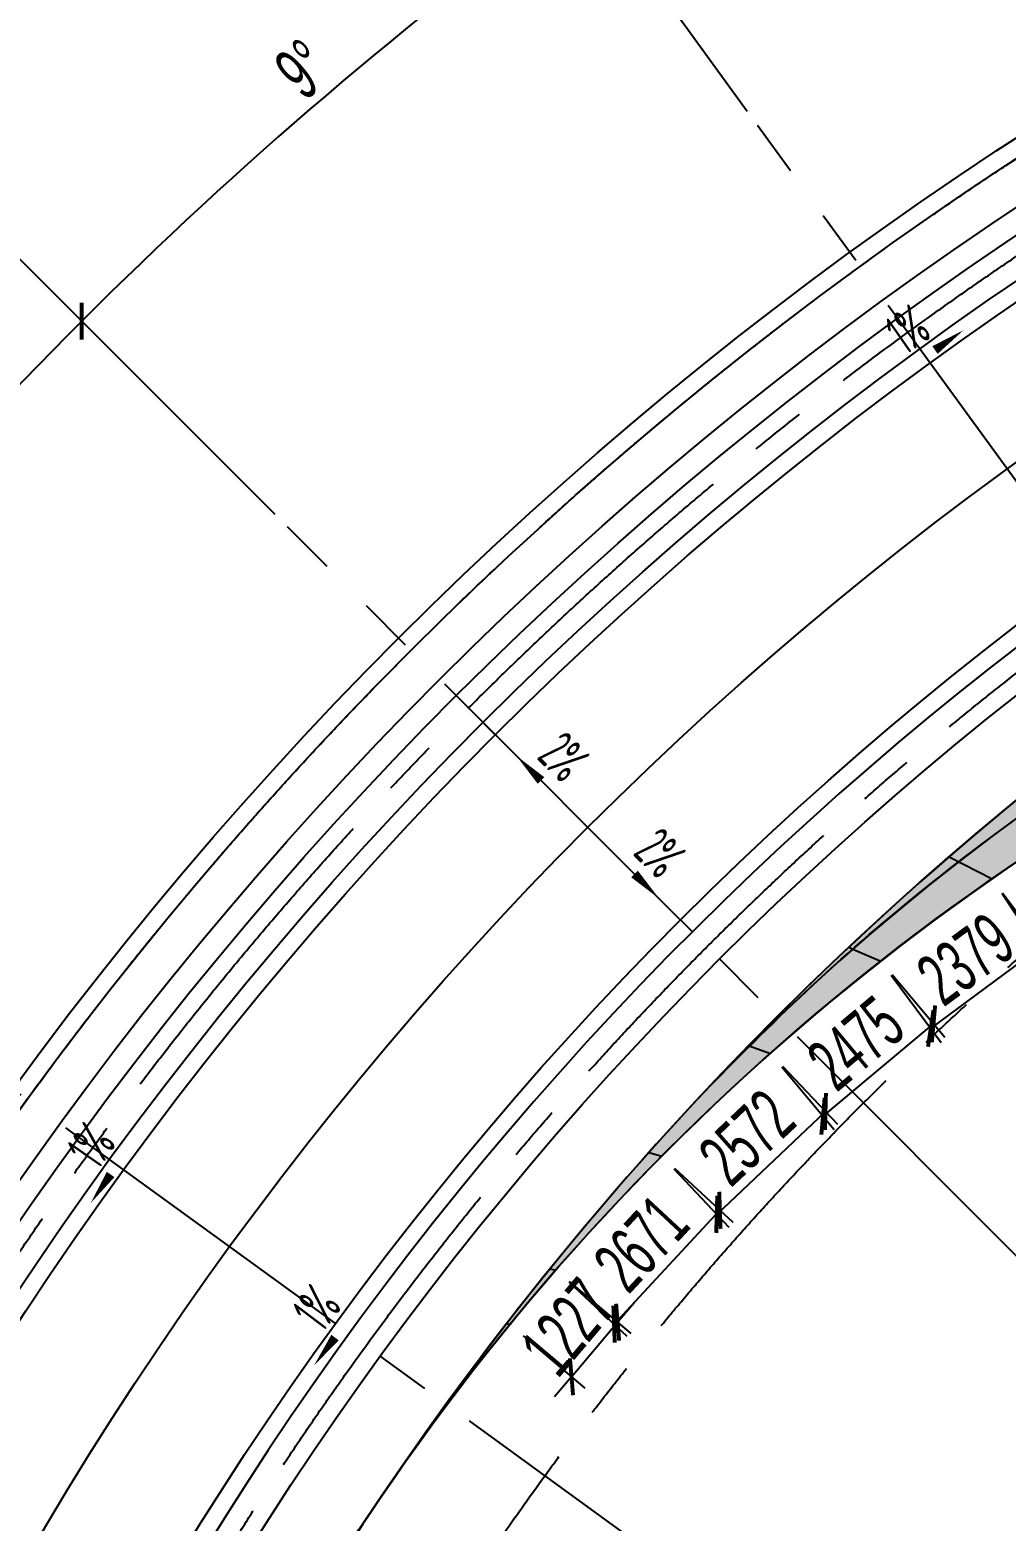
# Model space of a CAD drawing. Extents: x 104132 to 3338343, y -1228862 to 1409848.
# Drawn here: x 934688 to 951468, y 127512 to 153141 of the extents above; entities that cross this region are included whole.
import ezdxf
from ezdxf.enums import TextEntityAlignment as Align

# ---------------------------------------------------------------- set-up
doc = ezdxf.new("R2010")
doc.units = 0
doc.linetypes.add('CENTER', pattern=[50.8, 31.75, -6.35, 6.35, -6.35])
doc.linetypes.add('CENTER2', pattern=[28.575, 19.05, -3.175, 3.175, -3.175])
doc.layers.get('0').update_dxf_attribs({"color": 8})
doc.layers.get('Defpoints').update_dxf_attribs({"color": 8})
for name, color, linetype in [('#填充层', 8, 'Continuous'), ('#幕墙线-平面', 8, 'Continuous'), ('#标注', 8, 'Continuous'), ('#轴线', 8, 'CENTER2'), ('A-ROOF', 8, 'Continuous'), ('A-ROOF-DRAN', 8, 'Continuous'), ('A-ROOF-EDGE', 8, 'Continuous'), ('dim', 8, 'Continuous'), ('DIM_SYMB', 8, 'Continuous'), ('DOTE', 8, 'CENTER'), ('Make2D$可见线$曲线', 8, 'Continuous'), ('分水线', 8, 'Continuous')]:
    doc.layers.add(name, color=color, linetype=linetype)
doc.styles.add('JHZX', font='jrs.shx', dxfattribs={"width": 0.6, "bigfont": 'jhz.shx'})
doc.styles.add('XD2008', font='xd-hzs.shx', dxfattribs={"width": 0.7, "bigfont": 'xd-hztxt.shx'})
doc.dimstyles.new('JZBZ-300', dxfattribs={"dimscale": 300, "dimtxt": 3, "dimasz": 1.5, "dimexe": 1, "dimexo": 1, "dimgap": 0.5, "dimtad": 1, "dimdec": 0, "dimdsep": 46, "dimtxsty": 'JHZX', "dimblk1": 'ARCHTICK', "dimblk2": 'ARCHTICK', "dimsah": 1, "dimcen": 0, "dimclrd": 1, "dimclre": 1, "dimclrt": 2, "dimadec": 3, "dimazin": 2, "dimtfac": 1, "dimtdec": 0, "dimtix": 1, "dimtmove": 0, "dimatfit": 3, "dimfxl": 1, "dimtolj": 1, "dimlwd": -1, "dimlwe": -1, "dimarcsym": 1})

# ---------------------------------------------------------------- blocks, each defined once
blk = doc.blocks.new('_ARCHTICK')
at = {"color": 0, "linetype": 'ByBlock', "const_width": 0.15}
blk.add_lwpolyline([(-0.5, -0.5), (0.5, 0.5)], dxfattribs=at)
blk = doc.blocks.new('*D28')
at = {"layer": '#标注', "color": 1, "ltscale": 300, "transparency": 16777216}
for p, q in [((540597, -86757), (538327, -82302)), ((531498, -92333), (528560, -88288))]:
    blk.add_line(p, q, dxfattribs=at)
blk.add_arc((571468, -147346), 72700, 117, 126, dxfattribs=at)
at = {"layer": 'Defpoints', "color": 0, "ltscale": 300, "transparency": 16777216}
for p in [(535118, -84386), (540733, -87025), (531675, -92575), (571468, -147346)]:
    blk.add_point(p, dxfattribs=at)
at = {"layer": '#标注', "color": 1, "ltscale": 300, "transparency": 16777216, "xscale": 450, "yscale": 450, "zscale": 450}
for p, rotation in [((538463, -82570), 27.00000000000201), ((528736, -88530), 215.9999999999994)]:
    blk.add_blockref('_ARCHTICK', p, dxfattribs=dict(at, rotation=rotation))
at = {"layer": '#标注', "color": 2, "ltscale": 300, "transparency": 16777216, "insert": (533169, -84847), "char_height": 900, "attachment_point": 5, "rotation": 31.5, "style": 'JHZX'}
blk.add_mtext('\\A1;9°', dxfattribs=at)
blk = doc.blocks.new('*D29')
at = {"layer": '#标注', "color": 1, "ltscale": 300, "transparency": 16777216}
for p, q in [((531498, -92333), (528560, -88288)), ((523385, -99263), (519849, -95727))]:
    blk.add_line(p, q, dxfattribs=at)
blk.add_arc((571468, -147346), 72700, 126, 135, dxfattribs=at)
at = {"layer": 'Defpoints', "color": 0, "ltscale": 300, "transparency": 16777216}
for p in [(525716, -90847), (531675, -92575), (523597, -99475), (571468, -147346)]:
    blk.add_point(p, dxfattribs=at)
at = {"layer": '#标注', "color": 1, "ltscale": 300, "transparency": 16777216, "xscale": 450, "yscale": 450, "zscale": 450}
for p, rotation in [((528736, -88530), 35.99999999999944), ((520061, -95939), 224.9999999999997)]:
    blk.add_blockref('_ARCHTICK', p, dxfattribs=dict(at, rotation=rotation))
at = {"layer": '#标注', "color": 2, "ltscale": 300, "transparency": 16777216, "insert": (523863, -91608), "char_height": 900, "attachment_point": 5, "rotation": 40.5, "style": 'JHZX'}
blk.add_mtext('\\A1;9°', dxfattribs=at)
blk = doc.blocks.new('*D30')
at = {"layer": '#标注', "color": 1, "ltscale": 300, "transparency": 16777216}
for p, q in [((523385, -99263), (519849, -95727)), ((516455, -107376), (512410, -104438))]:
    blk.add_line(p, q, dxfattribs=at)
blk.add_arc((571468, -147346), 72700, 135, 144, dxfattribs=at)
at = {"layer": 'Defpoints', "color": 0, "ltscale": 300, "transparency": 16777216}
for p in [(517441, -98700), (523597, -99475), (516697, -107553), (571468, -147346)]:
    blk.add_point(p, dxfattribs=at)
at = {"layer": '#标注', "color": 1, "ltscale": 300, "transparency": 16777216, "xscale": 450, "yscale": 450, "zscale": 450}
for p, rotation in [((520061, -95939), 44.99999999999975), ((512652, -104614), 233.9999999999976)]:
    blk.add_blockref('_ARCHTICK', p, dxfattribs=dict(at, rotation=rotation))
at = {"layer": '#标注', "color": 2, "ltscale": 300, "transparency": 16777216, "insert": (515730, -99741), "char_height": 900, "attachment_point": 5, "rotation": 49.5, "style": 'JHZX'}
blk.add_mtext('\\A1;9°', dxfattribs=at)
blk = doc.blocks.new('*U1046')
blk.add_line((0, -20), (0, 0))
blk.add_circle((0, -24), 4)
at = {"style": 'JHZX', "width": 0.75}
blk.add_attdef('AXES', text='', height=4, dxfattribs=at).set_placement((0, -24), align=Align.MIDDLE_CENTER)
blk = doc.blocks.new('JMWTERY')
at = {"layer": 'Make2D$可见线$曲线'}
for p, q in [((866661, 79033), (867403, 78657)), ((864937, 77479), (865009, 77448)), ((865009, 77448), (865491, 77242)), ((863227, 75783), (863592, 75655)), ((861501, 73949), (861723, 73887)), ((859804, 71952), (859904, 71931)), ((859060, 71012), (859112, 70994))]:
    blk.add_line(p, q, dxfattribs=at)
at = {"layer": 'Make2D$可见线$曲线', "extrusion": (0, 0, -1)}
blk.add_arc((-890822, 45004), 41000, 33.5536, 101.9917, dxfattribs=at)
at = {"layer": 'Make2D$可见线$曲线'}
blk.add_arc((903162, 36831), 55798, 120.7286, 145.448, dxfattribs=at)
blk.add_rational_spline([(862522, 75064), (878613, 91917), (901079, 85733), (911267, 82929), (915447, 73223), (919626, 63517), (914662, 54188), (911010, 47324), (913504, 39960), (915998, 32595), (923069, 29362), (938256, 22419), (937346, 5745), (936436, -10929), (920583, -16178)], [1, 0.858453548276, 1, 0.90140173626, 1, 0.90140173626, 1, 0.918016814126, 1, 0.918016814126, 1, 0.826314469542, 1, 0.826314469542, 1], degree=2, knots=[961.735215, 961.735215, 961.735215, 42996.566764, 42996.566764, 62705.053151, 62705.053151, 82413.539538, 82413.539538, 97092.48563, 97092.48563, 111771.431722, 111771.431722, 141128.078944, 141128.078944, 170484.726166, 170484.726166, 170484.726166], dxfattribs=at)
blk = doc.blocks.new('*D1053')
at = {"layer": '#标注', "color": 1, "ltscale": 300, "transparency": 16777216}
for p, q in [((-43029, 34906), (-41969, 34011)), ((-42198, 34204), (-41908, 34548)), ((-42990, 33267), (-42198, 34204)), ((-43821, 33969), (-42761, 33073)), ((-42990, 33267), (-43281, 32923))]:
    blk.add_line(p, q, dxfattribs=at)
at = {"layer": 'Defpoints', "color": 0, "ltscale": 300, "transparency": 16777216}
for p in [(-43258, 35100), (-44050, 34163), (-42198, 34204)]:
    blk.add_point(p, dxfattribs=at)
at = {"layer": '#标注', "color": 1, "ltscale": 300, "transparency": 16777216, "xscale": 450, "yscale": 450, "zscale": 450}
for p, rotation in [((-42198, 34204), 229.8044987009091), ((-42990, 33267), 49.80449870090902)]:
    blk.add_blockref('_ARCHTICK', p, dxfattribs=dict(at, rotation=rotation))
at = {"layer": '#标注', "color": 2, "ltscale": 300, "transparency": 16777216, "insert": (-43052, 34123), "char_height": 900, "attachment_point": 5, "rotation": 49.8045, "style": 'JHZX'}
blk.add_mtext('\\A1;1227', dxfattribs=at)
blk = doc.blocks.new('*D1054')
at = {"layer": '#标注', "color": 1, "ltscale": 300, "transparency": 16777216}
for p, q in [((-41220, 36852), (-40220, 35922)), ((-42259, 34170), (-40440, 36127)), ((-43039, 34896), (-42039, 33966))]:
    blk.add_line(p, q, dxfattribs=at)
at = {"layer": 'Defpoints', "color": 0, "ltscale": 300, "transparency": 16777216}
for p in [(-41439, 37056), (-40440, 36127), (-43258, 35100)]:
    blk.add_point(p, dxfattribs=at)
at = {"layer": '#标注', "color": 1, "ltscale": 300, "transparency": 16777216, "xscale": 450, "yscale": 450, "zscale": 450}
for p, rotation in [((-40440, 36127), 47.08022508955097), ((-42259, 34170), 227.080225089551)]:
    blk.add_blockref('_ARCHTICK', p, dxfattribs=dict(at, rotation=rotation))
at = {"layer": '#标注', "color": 2, "ltscale": 300, "transparency": 16777216, "insert": (-41789, 35557), "char_height": 900, "attachment_point": 5, "rotation": 47.0802, "style": 'JHZX'}
blk.add_mtext('\\A1;2671', dxfattribs=at)
blk = doc.blocks.new('*D1055')
at = {"layer": '#标注', "color": 1, "ltscale": 300, "transparency": 16777216}
for p, q in [((-39365, 38606), (-38420, 37608)), ((-40494, 36058), (-38626, 37826)), ((-41233, 36838), (-40288, 35840))]:
    blk.add_line(p, q, dxfattribs=at)
at = {"layer": 'Defpoints', "color": 0, "ltscale": 300, "transparency": 16777216}
for p in [(-39571, 38824), (-38626, 37826), (-41439, 37056)]:
    blk.add_point(p, dxfattribs=at)
at = {"layer": '#标注', "color": 1, "ltscale": 300, "transparency": 16777216, "xscale": 450, "yscale": 450, "zscale": 450}
for p, rotation in [((-38626, 37826), 43.415686792241), ((-40494, 36058), 223.415686792241)]:
    blk.add_blockref('_ARCHTICK', p, dxfattribs=dict(at, rotation=rotation))
at = {"layer": '#标注', "color": 2, "ltscale": 300, "transparency": 16777216, "insert": (-39973, 37377), "char_height": 900, "attachment_point": 5, "rotation": 43.4157, "style": 'JHZX'}
blk.add_mtext('\\A1;2572', dxfattribs=at)
blk = doc.blocks.new('*D1056')
at = {"layer": '#标注', "color": 1, "ltscale": 300, "transparency": 16777216}
for p, q in [((-37480, 40181), (-36577, 39101)), ((-38668, 37744), (-36769, 39331)), ((-39378, 38594), (-38476, 37514))]:
    blk.add_line(p, q, dxfattribs=at)
at = {"layer": 'Defpoints', "color": 0, "ltscale": 300, "transparency": 16777216}
for p in [(-37672, 40411), (-36769, 39331), (-39571, 38824)]:
    blk.add_point(p, dxfattribs=at)
at = {"layer": '#标注', "color": 1, "ltscale": 300, "transparency": 16777216, "xscale": 450, "yscale": 450, "zscale": 450}
for p, rotation in [((-36769, 39331), 39.88865658617751), ((-38668, 37744), 219.8886565861775)]:
    blk.add_blockref('_ARCHTICK', p, dxfattribs=dict(at, rotation=rotation))
at = {"layer": '#标注', "color": 2, "ltscale": 300, "transparency": 16777216, "insert": (-38103, 38998), "char_height": 900, "attachment_point": 5, "rotation": 39.8887, "style": 'JHZX'}
blk.add_mtext('\\A1;2475', dxfattribs=at)
blk = doc.blocks.new('*D1057')
at = {"layer": '#标注', "color": 1, "ltscale": 300, "transparency": 16777216}
for p, q in [((-35581, 41585), (-34725, 40427)), ((-36816, 39253), (-34903, 40668)), ((-37494, 40170), (-36637, 39012))]:
    blk.add_line(p, q, dxfattribs=at)
at = {"layer": 'Defpoints', "color": 0, "ltscale": 300, "transparency": 16777216}
for p in [(-35760, 41826), (-34903, 40668), (-37672, 40411)]:
    blk.add_point(p, dxfattribs=at)
at = {"layer": '#标注', "color": 1, "ltscale": 300, "transparency": 16777216, "xscale": 450, "yscale": 450, "zscale": 450}
for p, rotation in [((-34903, 40668), 36.49710888456259), ((-36816, 39253), 216.4971088845626)]:
    blk.add_blockref('_ARCHTICK', p, dxfattribs=dict(at, rotation=rotation))
at = {"layer": '#标注', "color": 2, "ltscale": 300, "transparency": 16777216, "insert": (-36216, 40443), "char_height": 900, "attachment_point": 5, "rotation": 36.4971, "style": 'JHZX'}
blk.add_mtext('\\A1;2379', dxfattribs=at)
blk = doc.blocks.new('*D1058')
at = {"layer": '#标注', "color": 1, "ltscale": 300, "transparency": 16777216}
for p, q in [((-33934, 42672), (-33133, 41459)), ((-35595, 41575), (-34793, 40362)), ((-34959, 40613), (-33298, 41710))]:
    blk.add_line(p, q, dxfattribs=at)
at = {"layer": 'Defpoints', "color": 0, "ltscale": 300, "transparency": 16777216}
for p in [(-34099, 42923), (-35760, 41826), (-33298, 41710)]:
    blk.add_point(p, dxfattribs=at)
at = {"layer": '#标注', "color": 1, "ltscale": 300, "transparency": 16777216, "xscale": 450, "yscale": 450, "zscale": 450}
for p, rotation in [((-33298, 41710), 33.44419576261469), ((-34959, 40613), 213.4441957626147)]:
    blk.add_blockref('_ARCHTICK', p, dxfattribs=dict(at, rotation=rotation))
at = {"layer": '#标注', "color": 2, "ltscale": 300, "transparency": 16777216, "insert": (-34459, 41662), "char_height": 900, "attachment_point": 5, "rotation": 33.4442, "style": 'JHZX'}
blk.add_mtext('\\A1;1990', dxfattribs=at)
blk = doc.blocks.new('轴网20240313')
at = {"layer": '#标注', "ltscale": 300}
blk.add_circle((571467.9, -147345.9), 64700, dxfattribs=at)
at = {"layer": '#轴线', "ltscale": 300}
for p, q in [((562474.7, -134967.9), (531674.8, -92575.4)), ((560649.1, -136527.2), (523596.7, -99474.8)), ((559089.9, -138352.8), (516697.4, -107552.8))]:
    blk.add_line(p, q, dxfattribs=at)
for radius in [64700, 63300, 57500, 53700, 44100]:
    blk.add_circle((571467.9, -147345.9), radius, dxfattribs=at)
at = {"layer": '#标注', "xscale": 300, "yscale": 300, "zscale": 300}
for p, rotation, values in [((530499.2, -90957.4), 215.9999999999867, {'AXES': '25'}), ((522182.5, -98060.5), 224.9999999999866, {'AXES': '26'})]:
    blk.add_blockref('*U1046', p, dxfattribs=dict(at, rotation=rotation)).add_auto_attribs(values)
at = {"layer": '#标注', "ltscale": 300}
for base, p1, p2, picture, middle in [((535117.9, -84385.8), (540732.7, -87024.7), (531674.8, -92575.4), '*D28', (533168.7, -84847.4)), ((525716.3, -90847.4), (531674.8, -92575.4), (523596.7, -99474.8), '*D29', (523863.3, -91608.1)), ((517441.2, -98700.1), (523596.7, -99474.8), (516697.4, -107552.8), '*D30', (515730.1, -99741.3))]:
    dim = blk.add_angular_dim_3p(base=base, center=(571467.9, -147345.9), p1=p1, p2=p2, dimstyle='JZBZ-300', dxfattribs=at)
    dim.commit()
    dim.dimension.update_dxf_attribs({"geometry": picture, "text_midpoint": middle})
blk = doc.blocks.new('A$C408242b0')
at = {"layer": '#标注', "ltscale": 300}
for p1, p2, distance, picture, middle in [((-35759.9, 41825.7), (-34099.3, 42922.6), -1453.6, '*D1058', (-34459.1, 41661.9)), ((-37672, 40411), (-35759.9, 41825.7), -1439.9, '*D1057', (-36216.3, 40443.2)), ((-39570.7, 38824.1), (-37672, 40411), -1407.7, '*D1056', (-38103.4, 38997.8)), ((-41439.3, 37056.1), (-39570.7, 38824.1), -1374.7, '*D1055', (-39972.5, 37377.4)), ((-43258.3, 35099.9), (-41439.3, 37056.1), -1364.9, '*D1054', (-41788.6, 35557.1)), ((-44050.3, 34162.6), (-43258.3, 35099.9), -1387.9, '*D1053', (-43052.5, 34122.7))]:
    dim = blk.add_aligned_dim(p1=p1, p2=p2, distance=distance, dimstyle='JZBZ-300', dxfattribs=at)
    dim.commit()
    dim.dimension.update_dxf_attribs({"geometry": picture, "text_midpoint": middle})

msp = doc.modelspace()

# ---------------------------------------------------------------- hatches: boundary and pattern name
at = {"layer": '#填充层', "ltscale": 5}
h = msp.add_hatch(dxfattribs=at)
h.set_pattern_fill('DOTS', color=256, scale=300)
h.set_pattern_definition([(0, (931187.55, 40927.5), (238.125, 476.25), [0, -476.25])])
edge = h.paths.add_edge_path()
edge.add_arc((1010669, 104422), 18000, 146.4197, 251.1269, ccw=False)
edge.add_arc((979011, 125440), 20000, 326.4197, 438.0083)
edge.add_arc((974647, 104898), 41000, 78.0083, 146.4902)
edge.add_arc((986988, 96727), 55800, 146.4902, 147.2362)
edge.add_arc((946624, 122704), 7800, 147.2362, 244.417)
edge.add_arc((934188, 96727), 21000, -42.5962, 64.417, ccw=False)
edge.add_arc((964369, 68978), 20000, 137.4038, 230.8175)
edge.add_arc((986988, 96727), 55800, 230.8175, 288.5209)
edge.add_arc((997406, 65626), 23000, 288.5209, 431.1269)
edge = h.paths.add_edge_path()
edge.add_arc((1018087, 106832), 17000, 156.6014, 240.6277)
edge.add_arc((996506, 68488), 27000, 10.7806, 60.6277, ccw=False)
edge.add_line((1023029, 73539), (1023906, 73706))
edge.add_arc((996640, 70124), 27500, 7.4827, 56.4346)
edge.add_arc((1021796, 108038), 18000, 160.561, 236.4346, ccw=False)
edge.add_arc((980304, 122681), 26000, 340.561, 396.6679)
edge.add_line((1001159, 138207), (1000244, 137526))
edge.add_arc((979541, 123512), 25000, -23.3986, 34.095, ccw=False)
edge = h.paths.add_edge_path()
edge.add_arc((1032475, 111111), 19509, 196.8916, 235.5713)
edge.add_arc((986988, 96727), 34500, 357.161, 398.839)
edge.add_arc((1032242, 111828), 19509, 160.4287, 199.1084)
edge = h.paths.add_edge_path()
edge.add_line((1005262, 109510), (1007145, 110878))
edge.add_arc((1042002, 114654), 35062, 186.1819, 198.0788)
edge.add_arc((1042032, 114562), 35062, 197.9213, 209.8181)
edge.add_line((1011612, 97127), (1009285, 97127))
edge.add_arc((1021796, 108038), 16600, 174.911, 221.089, ccw=False)
edge = h.paths.add_edge_path()
edge.add_arc((986988, 96727), 55800, 0, 180)
edge.add_arc((986988, 96727), 55800, 180, 360)

# ---------------------------------------------------------------- linework, layer by layer
at = {"layer": 'A-ROOF'}
msp.add_lwpolyline([(1004315, 43686, 0.683049), (1006894, 89257, -0.431954), (998487, 114082, 0.480345), (984904, 145628, 0.282623), (945692, 134255)], format="xyb", dxfattribs=at)
for radius in [64000, 63600, 57200, 55800]:
    msp.add_circle((986988, 96727), radius, dxfattribs=at)
at = {"layer": 'A-ROOF-DRAN'}
for radius in [62950, 62650, 58150]:
    msp.add_circle((986988, 96727), radius, dxfattribs=at)
msp.add_arc((986988, 96727), 57850, 71.70287, 331.36515, dxfattribs=at)
at = {"layer": 'A-ROOF-EDGE'}
msp.add_lwpolyline([(1004846, 87390, -0.491558), (995673, 114378, 0.529409), (983166, 145004, 0.308031), (940462, 127534, 0.003255), (940065, 126925, 0.451416), (943256, 115669, -0.504114), (949647, 82514, 0.431774), (951734, 53475, 0.257237), (1004712, 43817, 0.71729)], format="xyb", close=True, dxfattribs=at)
msp.add_circle((986988, 96727), 65000, dxfattribs=at)
at = {"layer": 'DIM_SYMB'}
for points in [[(949427, 147066, 0, 0, 0), (950737, 147981, 0, 160, 0), (950245, 147638, 0, 0, 0)], [(943854, 139861, 0, 0, 0), (943050, 140665, 0, 160, 0), (943474, 140241, 0, 0, 0)], [(944703, 139012, 0, 0, 0), (945506, 138209, 0, 160, 0), (945082, 138633, 0, 0, 0)], [(936649, 134288, 0, 0, 0), (935734, 132978, 0, 160, 0), (936077, 133470, 0, 0, 0)], [(940536, 131464, 0, 0, 0), (939573, 130189, 0, 160, 0), (939934, 130667, 0, 0, 0)]]:
    msp.add_lwpolyline(points, format="xyseb", dxfattribs=at)
at = {"layer": '分水线'}
for points in [[(942475, 141240), (942687, 141028)], [(945869, 137846), (946081, 137634)]]:
    msp.add_lwpolyline(points, dxfattribs=at)
msp.add_circle((986988, 96727), 60400, dxfattribs=at)

# ---------------------------------------------------------------- block references
at = {"layer": '#幕墙线-平面'}
msp.add_blockref('JMWTERY', (83825, 59896), dxfattribs=at)
at = {"layer": 'dim', "ltscale": 300}
msp.add_blockref('A$C408242b0', (986988, 96727), dxfattribs=at)
at = {"layer": 'DOTE'}
msp.add_blockref('轴网20240313', (415520, 244073), dxfattribs=at)

# ---------------------------------------------------------------- texts
at = {"layer": 'DIM_SYMB', "style": 'XD2008', "width": 0.6}
for s, rotation, p in [('1%%%', 34.9222, (949737, 147539)), ('2%%%', 315, (943384, 140628)), ('2%%%', 315, (945036, 138976)), ('1%%%', 55.0778, (935862, 133528)), ('1%%%', 52.9222, (939721, 130734))]:
    msp.add_text(s, height=700, rotation=rotation, dxfattribs=at).set_placement(p)

doc.saveas('drawing.dxf')
